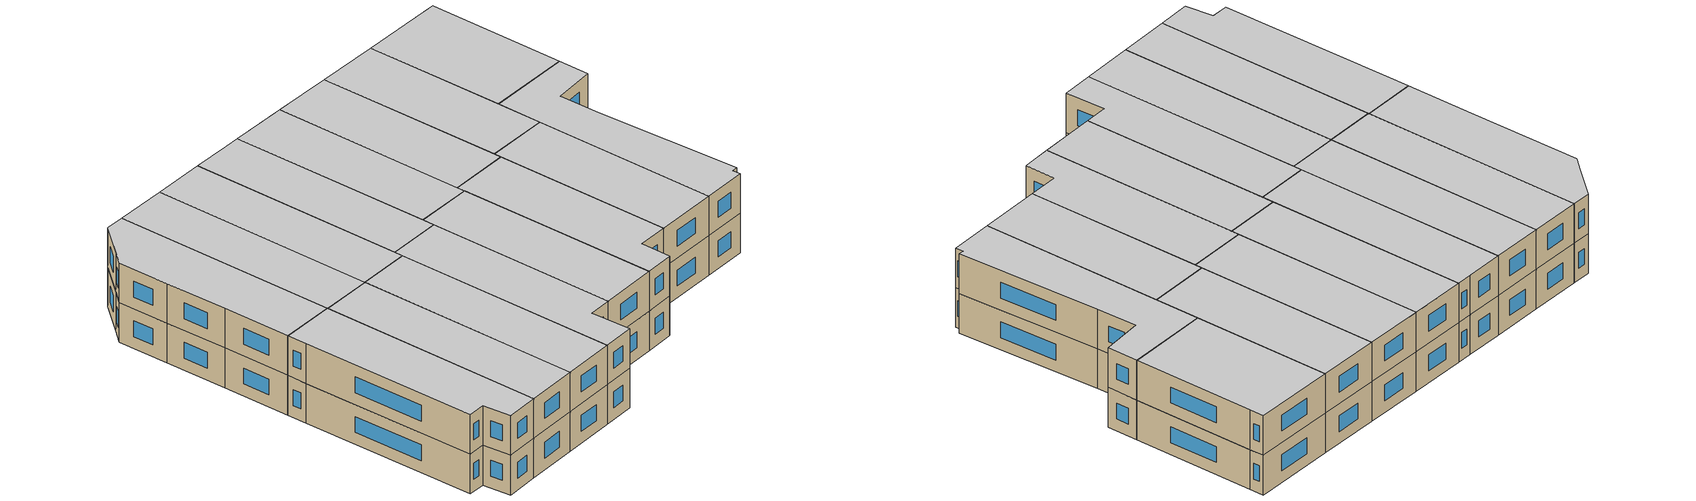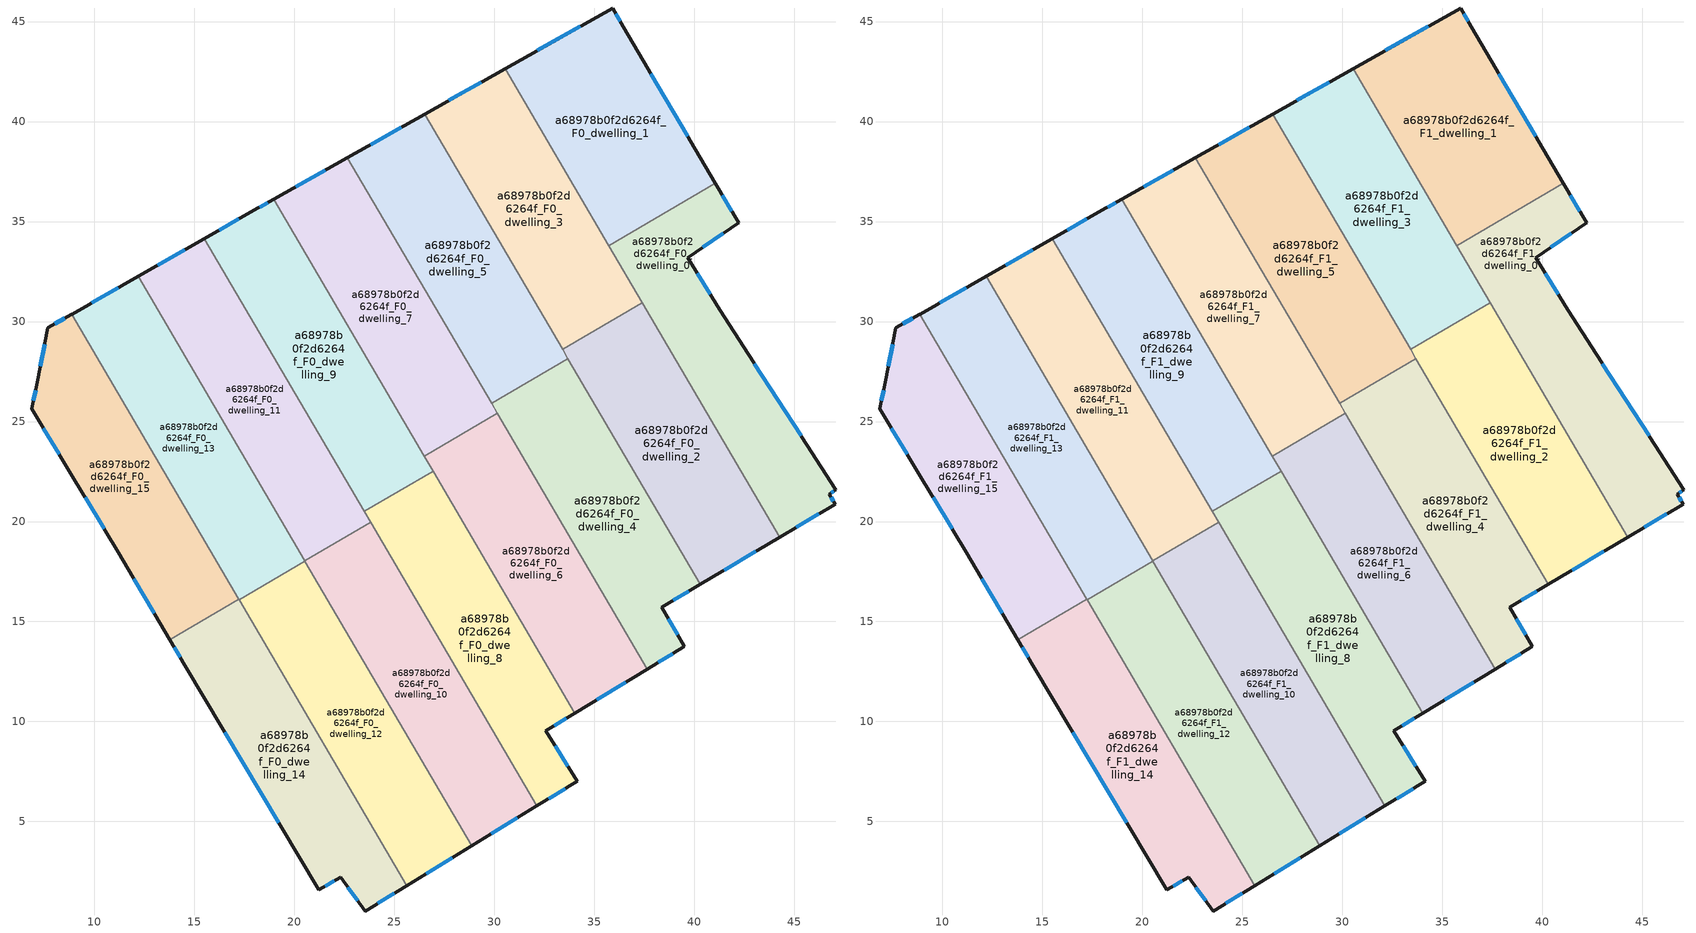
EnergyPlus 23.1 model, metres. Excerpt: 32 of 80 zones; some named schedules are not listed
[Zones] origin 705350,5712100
a68978b0f2d6264f_F0_dwelling_0
 floor ground (EU_floor_Construction): 42.21,34.93 39.67,33.19 41.27,30.59 47.07,21.58 46.75,21.37 47.05,20.87 44.27,19.22 35.73,33.8 41.05,36.92 z0
 wall outside (EU_wall_Construction): 44.27,19.22 47.05,20.87 46.75,21.37 47.07,21.58 41.27,30.59 39.67,33.19 42.21,34.93 41.05,36.92 z0:3
 wall to a68978b0f2d6264f_F0_dwelling_1 (EU_wall_Construction): 41.05,36.92 35.73,33.8 z0:3
 wall to a68978b0f2d6264f_F0_dwelling_2 (EU_wall_Construction): 37.4,30.95 44.27,19.22 z0:3
 wall to a68978b0f2d6264f_F0_dwelling_3 (EU_wall_Construction): 35.73,33.8 37.4,30.95 z0:3
 window (EU_Window_Construction): 41.87,35.53 41.4,36.32 / 40.43,33.71 41.45,34.41 / 40.79,31.37 40.15,32.41 / 45.34,24.28 43.01,27.9 / 46.85,21.43 46.98,21.52 / 46.96,21.02 46.84,21.22 / 45.1,19.72 46.22,20.38 z0.9:2.1
a68978b0f2d6264f_F0_dwelling_1
 floor ground (EU_floor_Construction): 36.46,44.74 41.05,36.92 35.73,33.8 30.54,42.65 35.92,45.68 z0
 wall outside (EU_wall_Construction): 41.05,36.92 36.46,44.74 35.92,45.68 30.54,42.65 z0:3
 wall to a68978b0f2d6264f_F0_dwelling_3 (EU_wall_Construction): 30.54,42.65 35.73,33.8 z0:3
 window (EU_Window_Construction): 36.3,45.02 36.08,45.4 / 39.68,39.26 37.83,42.4 / 34.31,44.77 32.15,43.56 z0.9:2.1
a68978b0f2d6264f_F0_dwelling_10
 floor ground (EU_floor_Construction): 23.82,19.96 32.13,5.78 28.87,3.78 20.52,18.03 z0
 wall outside (EU_wall_Construction): 28.87,3.78 32.13,5.78 z0:3
 wall to a68978b0f2d6264f_F0_dwelling_12 (EU_wall_Construction): 20.53,18.01 28.87,3.78 z0:3
 wall to a68978b0f2d6264f_F0_dwelling_11 (EU_wall_Construction): 23.82,19.96 20.52,18.03 z0:3
 wall to a68978b0f2d6264f_F0_dwelling_8 (EU_wall_Construction): 32.13,5.78 23.82,19.96 z0:3
 wall to a68978b0f2d6264f_F0_dwelling_13 (EU_wall_Construction): 20.52,18.03 20.53,18.01 z0:3
 window (EU_Window_Construction): 29.85,4.38 31.15,5.18 z0.9:2.1
a68978b0f2d6264f_F0_dwelling_11
 floor ground (EU_floor_Construction): 15.5,34.15 23.82,19.96 20.52,18.03 12.18,32.26 z0
 wall outside (EU_wall_Construction): 15.5,34.15 12.18,32.26 z0:3
 wall to a68978b0f2d6264f_F0_dwelling_9 (EU_wall_Construction): 23.5,20.5 15.5,34.15 z0:3
 wall to a68978b0f2d6264f_F0_dwelling_13 (EU_wall_Construction): 12.18,32.26 20.52,18.03 z0:3
 wall to a68978b0f2d6264f_F0_dwelling_8 (EU_wall_Construction): 23.82,19.96 23.5,20.5 z0:3
 window (EU_Window_Construction): 14.51,33.58 13.18,32.82 z0.9:2.1
a68978b0f2d6264f_F0_dwelling_12
 floor ground (EU_floor_Construction): 20.53,18.01 28.87,3.78 25.62,1.79 17.25,16.09 z0
 wall outside (EU_wall_Construction): 25.62,1.79 28.87,3.78 z0:3
 wall to a68978b0f2d6264f_F0_dwelling_13 (EU_wall_Construction): 20.53,18.01 17.25,16.09 z0:3
 wall to a68978b0f2d6264f_F0_dwelling_14 (EU_wall_Construction): 17.25,16.09 25.62,1.79 z0:3
 window (EU_Window_Construction): 26.6,2.39 27.9,3.19 z0.9:2.1
a68978b0f2d6264f_F0_dwelling_13
 floor ground (EU_floor_Construction): 12.18,32.26 20.53,18.01 17.25,16.09 8.88,30.37 8.89,30.38 z0
 wall outside (EU_wall_Construction): 12.18,32.26 8.89,30.38 8.88,30.37 z0:3
 wall to a68978b0f2d6264f_F0_dwelling_15 (EU_wall_Construction): 8.88,30.37 17.23,16.12 z0:3
 wall to a68978b0f2d6264f_F0_dwelling_14 (EU_wall_Construction): 17.23,16.12 17.25,16.09 z0:3
 window (EU_Window_Construction): 11.2,31.69 9.87,30.94 z0.9:2.1
a68978b0f2d6264f_F0_dwelling_14
 floor ground (EU_floor_Construction): 17.23,16.12 25.62,1.79 23.54,0.52 22.31,2.22 21.22,1.58 14.52,12.82 13.77,14.1 z0
 wall outside (EU_wall_Construction): 13.77,14.1 14.52,12.82 21.22,1.58 22.31,2.22 23.54,0.52 25.62,1.79 z0:3
 wall to a68978b0f2d6264f_F0_dwelling_15 (EU_wall_Construction): 17.23,16.12 13.77,14.1 z0:3
 window (EU_Window_Construction): 22.68,1.71 23.18,1.03 / 21.55,1.77 21.99,2.03 / 16.53,9.45 19.22,4.94 / 13.99,13.71 14.3,13.2 / 24.17,0.9 25,1.41 z0.9:2.1
a68978b0f2d6264f_F0_dwelling_15
 floor ground (EU_floor_Construction): 8.88,30.37 17.23,16.12 13.77,14.1 11.19,18.45 8.83,22.4 6.87,25.64 7.14,26.95 7.67,29.69 z0
 wall outside (EU_wall_Construction): 8.88,30.37 7.67,29.69 7.14,26.95 6.87,25.64 8.83,22.4 11.19,18.45 13.77,14.1 z0:3
 window (EU_Window_Construction): 7.45,24.67 8.24,23.37 / 7.06,26.56 6.95,26.03 / 7.51,28.87 7.3,27.77 / 8.51,30.17 8.03,29.89 / 11.97,17.15 13,15.4 / 9.54,21.22 10.49,19.63 z0.9:2.1
a68978b0f2d6264f_F0_dwelling_2
 floor ground (EU_floor_Construction): 37.4,30.95 44.27,19.22 40.3,16.86 33.41,28.61 z0
 wall outside (EU_wall_Construction): 40.3,16.86 44.27,19.22 z0:3
 wall to a68978b0f2d6264f_F0_dwelling_3 (EU_wall_Construction): 37.4,30.95 33.41,28.61 z0:3
 wall to a68978b0f2d6264f_F0_dwelling_4 (EU_wall_Construction): 33.68,28.14 40.3,16.86 z0:3
 wall to a68978b0f2d6264f_F0_dwelling_5 (EU_wall_Construction): 33.41,28.61 33.68,28.14 z0:3
 window (EU_Window_Construction): 41.49,17.56 43.08,18.51 z0.9:2.1
a68978b0f2d6264f_F0_dwelling_3
 floor ground (EU_floor_Construction): 30.54,42.65 37.4,30.95 33.41,28.61 26.51,40.38 z0
 wall outside (EU_wall_Construction): 30.54,42.65 26.51,40.38 z0:3
 wall to a68978b0f2d6264f_F0_dwelling_5 (EU_wall_Construction): 26.51,40.38 33.41,28.61 z0:3
 window (EU_Window_Construction): 29.34,41.97 27.72,41.06 z0.9:2.1
a68978b0f2d6264f_F0_dwelling_4
 floor ground (EU_floor_Construction): 33.68,28.14 40.3,16.86 38.37,15.71 39.5,13.75 39.46,13.73 37.65,12.62 29.86,25.9 z0
 wall outside (EU_wall_Construction): 37.65,12.62 39.46,13.73 39.5,13.75 38.37,15.71 40.3,16.86 z0:3
 wall to a68978b0f2d6264f_F0_dwelling_5 (EU_wall_Construction): 33.68,28.14 29.86,25.9 z0:3
 wall to a68978b0f2d6264f_F0_dwelling_6 (EU_wall_Construction): 30.15,25.41 37.65,12.62 z0:3
 wall to a68978b0f2d6264f_F0_dwelling_7 (EU_wall_Construction): 29.86,25.9 30.15,25.41 z0:3
 window (EU_Window_Construction): 38.19,12.95 38.92,13.4 / 38.95,16.05 39.72,16.51 / 39.16,14.34 38.71,15.12 z0.9:2.1
a68978b0f2d6264f_F0_dwelling_5
 floor ground (EU_floor_Construction): 26.51,40.38 33.68,28.14 29.86,25.9 22.66,38.2 z0
 wall outside (EU_wall_Construction): 26.51,40.38 22.66,38.2 z0:3
 wall to a68978b0f2d6264f_F0_dwelling_7 (EU_wall_Construction): 22.65,38.2 29.86,25.9 z0:3
 window (EU_Window_Construction): 25.36,39.72 23.81,38.85 z0.9:2.1
a68978b0f2d6264f_F0_dwelling_6
 floor ground (EU_floor_Construction): 30.15,25.41 37.65,12.62 34.03,10.42 26.5,23.27 z0
 wall outside (EU_wall_Construction): 34.03,10.42 37.65,12.62 z0:3
 wall to a68978b0f2d6264f_F0_dwelling_7 (EU_wall_Construction): 30.15,25.41 26.5,23.27 z0:3
 wall to a68978b0f2d6264f_F0_dwelling_8 (EU_wall_Construction): 26.94,22.52 34.03,10.42 z0:3
 wall to a68978b0f2d6264f_F0_dwelling_9 (EU_wall_Construction): 26.5,23.27 26.94,22.52 z0:3
 window (EU_Window_Construction): 35.11,11.08 36.56,11.96 z0.9:2.1
a68978b0f2d6264f_F0_dwelling_7
 floor ground (EU_floor_Construction): 22.66,38.2 30.15,25.41 26.5,23.27 18.97,36.12 z0
 wall outside (EU_wall_Construction): 22.66,38.2 18.97,36.12 z0:3
 wall to a68978b0f2d6264f_F0_dwelling_9 (EU_wall_Construction): 18.97,36.12 26.5,23.27 z0:3
 window (EU_Window_Construction): 21.55,37.58 20.07,36.74 z0.9:2.1
a68978b0f2d6264f_F0_dwelling_8
 floor ground (EU_floor_Construction): 26.94,22.52 34.03,10.42 32.57,9.53 34.15,7.01 32.13,5.78 23.5,20.5 z0
 wall outside (EU_wall_Construction): 32.13,5.78 34.15,7.01 32.57,9.53 34.03,10.42 z0:3
 wall to a68978b0f2d6264f_F0_dwelling_9 (EU_wall_Construction): 26.94,22.52 23.5,20.5 z0:3
 window (EU_Window_Construction): 33.67,7.76 33.04,8.77 / 32.73,6.15 33.54,6.64 / 33.01,9.8 33.59,10.15 z0.9:2.1
a68978b0f2d6264f_F0_dwelling_9
 floor ground (EU_floor_Construction): 18.97,36.12 26.94,22.52 23.5,20.5 15.5,34.15 17.96,35.55 z0
 wall outside (EU_wall_Construction): 18.97,36.12 17.96,35.55 15.5,34.15 z0:3
 window (EU_Window_Construction): 17.23,35.13 16.24,34.57 / 18.67,35.95 18.26,35.72 z0.9:2.1
a68978b0f2d6264f_F1_dwelling_0
 floor to a68978b0f2d6264f_F0_dwelling_0 (EU_floor_Construction): 42.21,34.93 39.67,33.19 41.27,30.59 47.07,21.58 46.75,21.37 47.05,20.87 44.27,19.22 35.73,33.8 41.05,36.92 z3
 wall outside (EU_wall_Construction): 44.27,19.22 47.05,20.87 46.75,21.37 47.07,21.58 41.27,30.59 39.67,33.19 42.21,34.93 41.05,36.92 z3:6
 wall to a68978b0f2d6264f_F1_dwelling_1 (EU_wall_Construction): 41.05,36.92 35.73,33.8 z3:6
 wall to a68978b0f2d6264f_F1_dwelling_2 (EU_wall_Construction): 37.4,30.95 44.27,19.22 z3:6
 wall to a68978b0f2d6264f_F1_dwelling_3 (EU_wall_Construction): 35.73,33.8 37.4,30.95 z3:6
 window (EU_Window_Construction): 41.87,35.53 41.4,36.32 / 40.43,33.71 41.45,34.41 / 40.79,31.37 40.15,32.41 / 45.34,24.28 43.01,27.9 / 46.85,21.43 46.98,21.52 / 46.96,21.02 46.84,21.22 / 45.1,19.72 46.22,20.38 z3.9:5.1
 ceiling to a68978b0f2d6264f_F2_dwelling_0 (EU_floor_Construction): 47.05,20.87 46.75,21.37 47.07,21.58 41.27,30.59 39.67,33.19 42.21,34.93 41.05,36.92 35.73,33.8 44.27,19.22 z6
a68978b0f2d6264f_F1_dwelling_1
 floor to a68978b0f2d6264f_F0_dwelling_1 (EU_floor_Construction): 36.46,44.74 41.05,36.92 35.73,33.8 30.54,42.65 35.92,45.68 z3
 wall outside (EU_wall_Construction): 41.05,36.92 36.46,44.74 35.92,45.68 30.54,42.65 z3:6
 wall to a68978b0f2d6264f_F1_dwelling_3 (EU_wall_Construction): 30.54,42.65 35.73,33.8 z3:6
 window (EU_Window_Construction): 36.3,45.02 36.08,45.4 / 39.68,39.26 37.83,42.4 / 34.31,44.77 32.15,43.56 z3.9:5.1
 ceiling to a68978b0f2d6264f_F2_dwelling_1 (EU_floor_Construction): 41.05,36.92 36.46,44.74 35.92,45.68 30.54,42.65 35.73,33.8 z6
a68978b0f2d6264f_F1_dwelling_10
 floor to a68978b0f2d6264f_F0_dwelling_10 (EU_floor_Construction): 23.82,19.96 32.13,5.78 28.87,3.78 20.52,18.03 z3
 wall outside (EU_wall_Construction): 28.87,3.78 32.13,5.78 z3:6
 wall to a68978b0f2d6264f_F1_dwelling_12 (EU_wall_Construction): 20.53,18.01 28.87,3.78 z3:6
 wall to a68978b0f2d6264f_F1_dwelling_11 (EU_wall_Construction): 23.82,19.96 20.52,18.03 z3:6
 wall to a68978b0f2d6264f_F1_dwelling_8 (EU_wall_Construction): 32.13,5.78 23.82,19.96 z3:6
 wall to a68978b0f2d6264f_F1_dwelling_13 (EU_wall_Construction): 20.52,18.03 20.53,18.01 z3:6
 window (EU_Window_Construction): 29.85,4.38 31.15,5.18 z3.9:5.1
 ceiling to a68978b0f2d6264f_F2_dwelling_10 (EU_floor_Construction): 32.13,5.78 23.82,19.96 20.52,18.03 28.87,3.78 z6
a68978b0f2d6264f_F1_dwelling_11
 floor to a68978b0f2d6264f_F0_dwelling_11 (EU_floor_Construction): 15.5,34.15 23.82,19.96 20.52,18.03 12.18,32.26 z3
 wall outside (EU_wall_Construction): 15.5,34.15 12.18,32.26 z3:6
 wall to a68978b0f2d6264f_F1_dwelling_9 (EU_wall_Construction): 23.5,20.5 15.5,34.15 z3:6
 wall to a68978b0f2d6264f_F1_dwelling_13 (EU_wall_Construction): 12.18,32.26 20.52,18.03 z3:6
 wall to a68978b0f2d6264f_F1_dwelling_8 (EU_wall_Construction): 23.82,19.96 23.5,20.5 z3:6
 window (EU_Window_Construction): 14.51,33.58 13.18,32.82 z3.9:5.1
 ceiling to a68978b0f2d6264f_F2_dwelling_11 (EU_floor_Construction): 23.82,19.96 15.5,34.15 12.18,32.26 20.52,18.03 z6
a68978b0f2d6264f_F1_dwelling_12
 floor to a68978b0f2d6264f_F0_dwelling_12 (EU_floor_Construction): 20.53,18.01 28.87,3.78 25.62,1.79 17.25,16.09 z3
 wall outside (EU_wall_Construction): 25.62,1.79 28.87,3.78 z3:6
 wall to a68978b0f2d6264f_F1_dwelling_13 (EU_wall_Construction): 20.53,18.01 17.25,16.09 z3:6
 wall to a68978b0f2d6264f_F1_dwelling_14 (EU_wall_Construction): 17.25,16.09 25.62,1.79 z3:6
 window (EU_Window_Construction): 26.6,2.39 27.9,3.19 z3.9:5.1
 ceiling to a68978b0f2d6264f_F2_dwelling_12 (EU_floor_Construction): 28.87,3.78 20.53,18.01 17.25,16.09 25.62,1.79 z6
a68978b0f2d6264f_F1_dwelling_13
 floor to a68978b0f2d6264f_F0_dwelling_13 (EU_floor_Construction): 12.18,32.26 20.53,18.01 17.25,16.09 8.88,30.37 8.89,30.38 z3
 wall outside (EU_wall_Construction): 12.18,32.26 8.89,30.38 8.88,30.37 z3:6
 wall to a68978b0f2d6264f_F1_dwelling_15 (EU_wall_Construction): 8.88,30.37 17.23,16.12 z3:6
 wall to a68978b0f2d6264f_F1_dwelling_14 (EU_wall_Construction): 17.23,16.12 17.25,16.09 z3:6
 window (EU_Window_Construction): 11.2,31.69 9.87,30.94 z3.9:5.1
 ceiling to a68978b0f2d6264f_F2_dwelling_13 (EU_floor_Construction): 20.53,18.01 12.18,32.26 8.89,30.38 8.88,30.37 17.25,16.09 z6
a68978b0f2d6264f_F1_dwelling_14
 floor to a68978b0f2d6264f_F0_dwelling_14 (EU_floor_Construction): 17.23,16.12 25.62,1.79 23.54,0.52 22.31,2.22 21.22,1.58 14.52,12.82 13.77,14.1 z3
 wall outside (EU_wall_Construction): 13.77,14.1 14.52,12.82 21.22,1.58 22.31,2.22 23.54,0.52 25.62,1.79 z3:6
 wall to a68978b0f2d6264f_F1_dwelling_15 (EU_wall_Construction): 17.23,16.12 13.77,14.1 z3:6
 window (EU_Window_Construction): 22.68,1.71 23.18,1.03 / 21.55,1.77 21.99,2.03 / 16.53,9.45 19.22,4.94 / 13.99,13.71 14.3,13.2 / 24.17,0.9 25,1.41 z3.9:5.1
 ceiling to a68978b0f2d6264f_F2_dwelling_14 (EU_floor_Construction): 25.62,1.79 17.23,16.12 13.77,14.1 14.52,12.82 21.22,1.58 22.31,2.22 23.54,0.52 z6
a68978b0f2d6264f_F1_dwelling_15
 floor to a68978b0f2d6264f_F0_dwelling_15 (EU_floor_Construction): 8.88,30.37 17.23,16.12 13.77,14.1 11.19,18.45 8.83,22.4 6.87,25.64 7.14,26.95 7.67,29.69 z3
 wall outside (EU_wall_Construction): 8.88,30.37 7.67,29.69 7.14,26.95 6.87,25.64 8.83,22.4 11.19,18.45 13.77,14.1 z3:6
 window (EU_Window_Construction): 7.45,24.67 8.24,23.37 / 7.06,26.56 6.95,26.03 / 7.51,28.87 7.3,27.77 / 8.51,30.17 8.03,29.89 / 11.97,17.15 13,15.4 / 9.54,21.22 10.49,19.63 z3.9:5.1
 ceiling to a68978b0f2d6264f_F2_dwelling_15 (EU_floor_Construction): 17.23,16.12 8.88,30.37 7.67,29.69 7.14,26.95 6.87,25.64 8.83,22.4 11.19,18.45 13.77,14.1 z6
a68978b0f2d6264f_F1_dwelling_2
 floor to a68978b0f2d6264f_F0_dwelling_2 (EU_floor_Construction): 37.4,30.95 44.27,19.22 40.3,16.86 33.41,28.61 z3
 wall outside (EU_wall_Construction): 40.3,16.86 44.27,19.22 z3:6
 wall to a68978b0f2d6264f_F1_dwelling_3 (EU_wall_Construction): 37.4,30.95 33.41,28.61 z3:6
 wall to a68978b0f2d6264f_F1_dwelling_4 (EU_wall_Construction): 33.68,28.14 40.3,16.86 z3:6
 wall to a68978b0f2d6264f_F1_dwelling_5 (EU_wall_Construction): 33.41,28.61 33.68,28.14 z3:6
 window (EU_Window_Construction): 41.49,17.56 43.08,18.51 z3.9:5.1
 ceiling to a68978b0f2d6264f_F2_dwelling_2 (EU_floor_Construction): 44.27,19.22 37.4,30.95 33.41,28.61 40.3,16.86 z6
a68978b0f2d6264f_F1_dwelling_3
 floor to a68978b0f2d6264f_F0_dwelling_3 (EU_floor_Construction): 30.54,42.65 37.4,30.95 33.41,28.61 26.51,40.38 z3
 wall outside (EU_wall_Construction): 30.54,42.65 26.51,40.38 z3:6
 wall to a68978b0f2d6264f_F1_dwelling_5 (EU_wall_Construction): 26.51,40.38 33.41,28.61 z3:6
 window (EU_Window_Construction): 29.34,41.97 27.72,41.06 z3.9:5.1
 ceiling to a68978b0f2d6264f_F2_dwelling_3 (EU_floor_Construction): 37.4,30.95 30.54,42.65 26.51,40.38 33.41,28.61 z6
a68978b0f2d6264f_F1_dwelling_4
 floor to a68978b0f2d6264f_F0_dwelling_4 (EU_floor_Construction): 33.68,28.14 40.3,16.86 38.37,15.71 39.5,13.75 39.46,13.73 37.65,12.62 29.86,25.9 z3
 wall outside (EU_wall_Construction): 37.65,12.62 39.46,13.73 39.5,13.75 38.37,15.71 40.3,16.86 z3:6
 wall to a68978b0f2d6264f_F1_dwelling_5 (EU_wall_Construction): 33.68,28.14 29.86,25.9 z3:6
 wall to a68978b0f2d6264f_F1_dwelling_6 (EU_wall_Construction): 30.15,25.41 37.65,12.62 z3:6
 wall to a68978b0f2d6264f_F1_dwelling_7 (EU_wall_Construction): 29.86,25.9 30.15,25.41 z3:6
 window (EU_Window_Construction): 38.19,12.95 38.92,13.4 / 38.95,16.05 39.72,16.51 / 39.16,14.34 38.71,15.12 z3.9:5.1
 ceiling to a68978b0f2d6264f_F2_dwelling_4 (EU_floor_Construction): 39.5,13.75 38.37,15.71 40.3,16.86 33.68,28.14 29.86,25.9 37.65,12.62 39.46,13.73 z6
a68978b0f2d6264f_F1_dwelling_5
 floor to a68978b0f2d6264f_F0_dwelling_5 (EU_floor_Construction): 26.51,40.38 33.68,28.14 29.86,25.9 22.66,38.2 z3
 wall outside (EU_wall_Construction): 26.51,40.38 22.66,38.2 z3:6
 wall to a68978b0f2d6264f_F1_dwelling_7 (EU_wall_Construction): 22.65,38.2 29.86,25.9 z3:6
 window (EU_Window_Construction): 25.36,39.72 23.81,38.85 z3.9:5.1
 ceiling to a68978b0f2d6264f_F2_dwelling_5 (EU_floor_Construction): 33.68,28.14 26.51,40.38 22.66,38.2 29.86,25.9 z6
a68978b0f2d6264f_F1_dwelling_6
 floor to a68978b0f2d6264f_F0_dwelling_6 (EU_floor_Construction): 30.15,25.41 37.65,12.62 34.03,10.42 26.5,23.27 z3
 wall outside (EU_wall_Construction): 34.03,10.42 37.65,12.62 z3:6
 wall to a68978b0f2d6264f_F1_dwelling_7 (EU_wall_Construction): 30.15,25.41 26.5,23.27 z3:6
 wall to a68978b0f2d6264f_F1_dwelling_8 (EU_wall_Construction): 26.94,22.52 34.03,10.42 z3:6
 wall to a68978b0f2d6264f_F1_dwelling_9 (EU_wall_Construction): 26.5,23.27 26.94,22.52 z3:6
 window (EU_Window_Construction): 35.11,11.08 36.56,11.96 z3.9:5.1
 ceiling to a68978b0f2d6264f_F2_dwelling_6 (EU_floor_Construction): 37.65,12.62 30.15,25.41 26.5,23.27 34.03,10.42 z6
a68978b0f2d6264f_F1_dwelling_7
 floor to a68978b0f2d6264f_F0_dwelling_7 (EU_floor_Construction): 22.66,38.2 30.15,25.41 26.5,23.27 18.97,36.12 z3
 wall outside (EU_wall_Construction): 22.66,38.2 18.97,36.12 z3:6
 wall to a68978b0f2d6264f_F1_dwelling_9 (EU_wall_Construction): 18.97,36.12 26.5,23.27 z3:6
 window (EU_Window_Construction): 21.55,37.58 20.07,36.74 z3.9:5.1
 ceiling to a68978b0f2d6264f_F2_dwelling_7 (EU_floor_Construction): 30.15,25.41 22.66,38.2 18.97,36.12 26.5,23.27 z6
a68978b0f2d6264f_F1_dwelling_8
 floor to a68978b0f2d6264f_F0_dwelling_8 (EU_floor_Construction): 26.94,22.52 34.03,10.42 32.57,9.53 34.15,7.01 32.13,5.78 23.5,20.5 z3
 wall outside (EU_wall_Construction): 32.13,5.78 34.15,7.01 32.57,9.53 34.03,10.42 z3:6
 wall to a68978b0f2d6264f_F1_dwelling_9 (EU_wall_Construction): 26.94,22.52 23.5,20.5 z3:6
 window (EU_Window_Construction): 33.67,7.76 33.04,8.77 / 32.73,6.15 33.54,6.64 / 33.01,9.8 33.59,10.15 z3.9:5.1
 ceiling to a68978b0f2d6264f_F2_dwelling_8 (EU_floor_Construction): 34.15,7.01 32.57,9.53 34.03,10.42 26.94,22.52 23.5,20.5 32.13,5.78 z6
a68978b0f2d6264f_F1_dwelling_9
 floor to a68978b0f2d6264f_F0_dwelling_9 (EU_floor_Construction): 18.97,36.12 26.94,22.52 23.5,20.5 15.5,34.15 17.96,35.55 z3
 wall outside (EU_wall_Construction): 18.97,36.12 17.96,35.55 15.5,34.15 z3:6
 window (EU_Window_Construction): 17.23,35.13 16.24,34.57 / 18.67,35.95 18.26,35.72 z3.9:5.1
 ceiling to a68978b0f2d6264f_F2_dwelling_9 (EU_floor_Construction): 26.94,22.52 18.97,36.12 17.96,35.55 15.5,34.15 23.5,20.5 z6
[Building]
EU S2 Campaign: North Axis=0; Terrain=City; Solar Distribution=FullExterior
[Site:Location]
London: Latitude=51.5; Longitude=-0.5; Time Zone=0; Elevation=25
[SizingPeriod:WeatherFileDays]
AnnualSizingPeriod: Begin Month=1; Begin Day of Month=1; End Month=12; End Day of Month=31; Day of Week for Start Day=Monday; Use Weather File Daylight Saving Period=No; Use Weather File Rain and Snow Indicators=No
[MATERIAL]
EU_InternalMass_Material: Roughness=MediumRough; Thickness=0.1; Conductivity=1; Density=1800; Specific Heat=900; Thermal Absorptance=0.9; Solar Absorptance=0.7; Visible Absorptance=0.7
[MATERIAL:NOMASS] Roughness=MediumRough; Thermal Absorptance=0.9; Solar Absorptance=0.7; Visible Absorptance=0.7
Name | Thermal Resistance
EU_wall_NoMass | 1.04674
EU_floor_NoMass | 2.04616
[WINDOWMATERIAL:SIMPLEGLAZINGSYSTEM]
EU_Window_SimpleGlazing: UFactor=4.25843; Solar Heat Gain Coefficient=0.85; Visible Transmittance=0.85
[CONSTRUCTION]
EU_wall_Construction: EU_wall_NoMass
EU_floor_Construction: EU_floor_NoMass
EU_Window_Construction: EU_Window_SimpleGlazing
EU_InternalMass_Construction: EU_InternalMass_Material
[ZONE] Type=1; Multiplier=1; Ceiling Height=autocalculate; Floor Area=autocalculate; Part of Total Floor Area=Yes
Name | Volume
a68978b0f2d6264f_F0_dwelling_0; a68978b0f2d6264f_F1_dwelling_0 | 188.794
a68978b0f2d6264f_F0_dwelling_1; a68978b0f2d6264f_F1_dwelling_1 | 188.8125
a68978b0f2d6264f_F0_dwelling_10; a68978b0f2d6264f_F1_dwelling_10 | 188.8
a68978b0f2d6264f_F0_dwelling_11; a68978b0f2d6264f_F1_dwelling_11 | 188.804
a68978b0f2d6264f_F0_dwelling_12; a68978b0f2d6264f_F1_dwelling_12; a68978b0f2d6264f_F0_dwelling_6; a68978b0f2d6264f_F1_dwelling_6 | 188.807
a68978b0f2d6264f_F0_dwelling_13; a68978b0f2d6264f_F1_dwelling_13 | 188.803
a68978b0f2d6264f_F0_dwelling_14; a68978b0f2d6264f_F1_dwelling_14 | 188.798
a68978b0f2d6264f_F0_dwelling_15; a68978b0f2d6264f_F1_dwelling_15 | 188.799
a68978b0f2d6264f_F0_dwelling_2; a68978b0f2d6264f_F1_dwelling_2 | 188.81
a68978b0f2d6264f_F0_dwelling_3; a68978b0f2d6264f_F1_dwelling_3 | 188.789
a68978b0f2d6264f_F0_dwelling_4; a68978b0f2d6264f_F1_dwelling_4 | 188.797
a68978b0f2d6264f_F0_dwelling_5; a68978b0f2d6264f_F1_dwelling_5 | 188.821
a68978b0f2d6264f_F0_dwelling_7; a68978b0f2d6264f_F1_dwelling_7 | 188.802
a68978b0f2d6264f_F0_dwelling_8; a68978b0f2d6264f_F1_dwelling_8 | 188.849
a68978b0f2d6264f_F0_dwelling_9; a68978b0f2d6264f_F1_dwelling_9 | 188.83
[INTERNALMASS] Construction=EU_InternalMass_Construction
Name | Zone or ZoneList | Surface Area
a68978b0f2d6264f_F0_dwelling_0_EU_InternalMass | a68978b0f2d6264f_F0_dwelling_0 | 62.9375
a68978b0f2d6264f_F0_dwelling_1_EU_InternalMass | a68978b0f2d6264f_F0_dwelling_1 | 62.9373
a68978b0f2d6264f_F0_dwelling_2_EU_InternalMass | a68978b0f2d6264f_F0_dwelling_2 | 62.936
a68978b0f2d6264f_F0_dwelling_3_EU_InternalMass | a68978b0f2d6264f_F0_dwelling_3 | 62.9303
a68978b0f2d6264f_F0_dwelling_4_EU_InternalMass | a68978b0f2d6264f_F0_dwelling_4 | 62.9324
a68978b0f2d6264f_F0_dwelling_5_EU_InternalMass | a68978b0f2d6264f_F0_dwelling_5 | 62.9397
a68978b0f2d6264f_F0_dwelling_6_EU_InternalMass | a68978b0f2d6264f_F0_dwelling_6 | 62.9358
a68978b0f2d6264f_F0_dwelling_7_EU_InternalMass | a68978b0f2d6264f_F0_dwelling_7 | 62.9335
a68978b0f2d6264f_F0_dwelling_8_EU_InternalMass | a68978b0f2d6264f_F0_dwelling_8 | 62.9494
a68978b0f2d6264f_F0_dwelling_9_EU_InternalMass | a68978b0f2d6264f_F0_dwelling_9 | 62.9431
a68978b0f2d6264f_F0_dwelling_10_EU_InternalMass | a68978b0f2d6264f_F0_dwelling_10 | 62.9351
a68978b0f2d6264f_F0_dwelling_11_EU_InternalMass | a68978b0f2d6264f_F0_dwelling_11 | 62.9353
a68978b0f2d6264f_F0_dwelling_12_EU_InternalMass | a68978b0f2d6264f_F0_dwelling_12 | 62.9363
a68978b0f2d6264f_F0_dwelling_13_EU_InternalMass | a68978b0f2d6264f_F0_dwelling_13 | 62.9345
a68978b0f2d6264f_F0_dwelling_14_EU_InternalMass | a68978b0f2d6264f_F0_dwelling_14 | 62.9328
a68978b0f2d6264f_F0_dwelling_15_EU_InternalMass | a68978b0f2d6264f_F0_dwelling_15 | 62.9325
a68978b0f2d6264f_F1_dwelling_0_EU_InternalMass | a68978b0f2d6264f_F1_dwelling_0 | 62.9375
a68978b0f2d6264f_F1_dwelling_1_EU_InternalMass | a68978b0f2d6264f_F1_dwelling_1 | 62.9373
a68978b0f2d6264f_F1_dwelling_2_EU_InternalMass | a68978b0f2d6264f_F1_dwelling_2 | 62.936
a68978b0f2d6264f_F1_dwelling_3_EU_InternalMass | a68978b0f2d6264f_F1_dwelling_3 | 62.9303
a68978b0f2d6264f_F1_dwelling_4_EU_InternalMass | a68978b0f2d6264f_F1_dwelling_4 | 62.9324
a68978b0f2d6264f_F1_dwelling_5_EU_InternalMass | a68978b0f2d6264f_F1_dwelling_5 | 62.9397
a68978b0f2d6264f_F1_dwelling_6_EU_InternalMass | a68978b0f2d6264f_F1_dwelling_6 | 62.9358
a68978b0f2d6264f_F1_dwelling_7_EU_InternalMass | a68978b0f2d6264f_F1_dwelling_7 | 62.9335
a68978b0f2d6264f_F1_dwelling_8_EU_InternalMass | a68978b0f2d6264f_F1_dwelling_8 | 62.9494
a68978b0f2d6264f_F1_dwelling_9_EU_InternalMass | a68978b0f2d6264f_F1_dwelling_9 | 62.9431
a68978b0f2d6264f_F1_dwelling_10_EU_InternalMass | a68978b0f2d6264f_F1_dwelling_10 | 62.9351
a68978b0f2d6264f_F1_dwelling_11_EU_InternalMass | a68978b0f2d6264f_F1_dwelling_11 | 62.9353
a68978b0f2d6264f_F1_dwelling_12_EU_InternalMass | a68978b0f2d6264f_F1_dwelling_12 | 62.9363
a68978b0f2d6264f_F1_dwelling_13_EU_InternalMass | a68978b0f2d6264f_F1_dwelling_13 | 62.9345
a68978b0f2d6264f_F1_dwelling_14_EU_InternalMass | a68978b0f2d6264f_F1_dwelling_14 | 62.9328
a68978b0f2d6264f_F1_dwelling_15_EU_InternalMass | a68978b0f2d6264f_F1_dwelling_15 | 62.9325
[OTHEREQUIPMENT] Fuel Type=Electricity; Design Level Calculation Method=Watts/Area; Power per Zone Floor Area=1; Fraction Latent=0; Fraction Radiant=0; Fraction Lost=0; Carbon Dioxide Generation Rate=0; EndUse Subcategory=EU_Step8_InternalGains
Name | Zone or ZoneList or Space or SpaceList | Schedule
EU_Step8_InternalGain_a68978b0f2d6264f_F0_dwelling_0_f000 | a68978b0f2d6264f_F0_dwelling_0 | EU_Step8_GainSchedule_a68978b0f2d6264f_F0_dwelling_0_f000
EU_Step8_InternalGain_a68978b0f2d6264f_F0_dwelling_1_f000 | a68978b0f2d6264f_F0_dwelling_1 | EU_Step8_GainSchedule_a68978b0f2d6264f_F0_dwelling_1_f000
EU_Step8_InternalGain_a68978b0f2d6264f_F0_dwelling_2_f000 | a68978b0f2d6264f_F0_dwelling_2 | EU_Step8_GainSchedule_a68978b0f2d6264f_F0_dwelling_2_f000
EU_Step8_InternalGain_a68978b0f2d6264f_F0_dwelling_3_f000 | a68978b0f2d6264f_F0_dwelling_3 | EU_Step8_GainSchedule_a68978b0f2d6264f_F0_dwelling_3_f000
EU_Step8_InternalGain_a68978b0f2d6264f_F0_dwelling_4_f000 | a68978b0f2d6264f_F0_dwelling_4 | EU_Step8_GainSchedule_a68978b0f2d6264f_F0_dwelling_4_f000
EU_Step8_InternalGain_a68978b0f2d6264f_F0_dwelling_5_f000 | a68978b0f2d6264f_F0_dwelling_5 | EU_Step8_GainSchedule_a68978b0f2d6264f_F0_dwelling_5_f000
EU_Step8_InternalGain_a68978b0f2d6264f_F0_dwelling_6_f000 | a68978b0f2d6264f_F0_dwelling_6 | EU_Step8_GainSchedule_a68978b0f2d6264f_F0_dwelling_6_f000
EU_Step8_InternalGain_a68978b0f2d6264f_F0_dwelling_7_f000 | a68978b0f2d6264f_F0_dwelling_7 | EU_Step8_GainSchedule_a68978b0f2d6264f_F0_dwelling_7_f000
EU_Step8_InternalGain_a68978b0f2d6264f_F0_dwelling_8_f000 | a68978b0f2d6264f_F0_dwelling_8 | EU_Step8_GainSchedule_a68978b0f2d6264f_F0_dwelling_8_f000
EU_Step8_InternalGain_a68978b0f2d6264f_F0_dwelling_9_f000 | a68978b0f2d6264f_F0_dwelling_9 | EU_Step8_GainSchedule_a68978b0f2d6264f_F0_dwelling_9_f000
EU_Step8_InternalGain_a68978b0f2d6264f_F0_dwelling_10_f000 | a68978b0f2d6264f_F0_dwelling_10 | EU_Step8_GainSchedule_a68978b0f2d6264f_F0_dwelling_10_f000
EU_Step8_InternalGain_a68978b0f2d6264f_F0_dwelling_11_f000 | a68978b0f2d6264f_F0_dwelling_11 | EU_Step8_GainSchedule_a68978b0f2d6264f_F0_dwelling_11_f000
EU_Step8_InternalGain_a68978b0f2d6264f_F0_dwelling_12_f000 | a68978b0f2d6264f_F0_dwelling_12 | EU_Step8_GainSchedule_a68978b0f2d6264f_F0_dwelling_12_f000
EU_Step8_InternalGain_a68978b0f2d6264f_F0_dwelling_13_f000 | a68978b0f2d6264f_F0_dwelling_13 | EU_Step8_GainSchedule_a68978b0f2d6264f_F0_dwelling_13_f000
EU_Step8_InternalGain_a68978b0f2d6264f_F0_dwelling_14_f000 | a68978b0f2d6264f_F0_dwelling_14 | EU_Step8_GainSchedule_a68978b0f2d6264f_F0_dwelling_14_f000
EU_Step8_InternalGain_a68978b0f2d6264f_F0_dwelling_15_f000 | a68978b0f2d6264f_F0_dwelling_15 | EU_Step8_GainSchedule_a68978b0f2d6264f_F0_dwelling_15_f000
EU_Step8_InternalGain_a68978b0f2d6264f_F1_dwelling_0_f000 | a68978b0f2d6264f_F1_dwelling_0 | EU_Step8_GainSchedule_a68978b0f2d6264f_F1_dwelling_0_f000
EU_Step8_InternalGain_a68978b0f2d6264f_F1_dwelling_1_f000 | a68978b0f2d6264f_F1_dwelling_1 | EU_Step8_GainSchedule_a68978b0f2d6264f_F1_dwelling_1_f000
EU_Step8_InternalGain_a68978b0f2d6264f_F1_dwelling_2_f000 | a68978b0f2d6264f_F1_dwelling_2 | EU_Step8_GainSchedule_a68978b0f2d6264f_F1_dwelling_2_f000
EU_Step8_InternalGain_a68978b0f2d6264f_F1_dwelling_3_f000 | a68978b0f2d6264f_F1_dwelling_3 | EU_Step8_GainSchedule_a68978b0f2d6264f_F1_dwelling_3_f000
EU_Step8_InternalGain_a68978b0f2d6264f_F1_dwelling_4_f000 | a68978b0f2d6264f_F1_dwelling_4 | EU_Step8_GainSchedule_a68978b0f2d6264f_F1_dwelling_4_f000
EU_Step8_InternalGain_a68978b0f2d6264f_F1_dwelling_5_f000 | a68978b0f2d6264f_F1_dwelling_5 | EU_Step8_GainSchedule_a68978b0f2d6264f_F1_dwelling_5_f000
EU_Step8_InternalGain_a68978b0f2d6264f_F1_dwelling_6_f000 | a68978b0f2d6264f_F1_dwelling_6 | EU_Step8_GainSchedule_a68978b0f2d6264f_F1_dwelling_6_f000
EU_Step8_InternalGain_a68978b0f2d6264f_F1_dwelling_7_f000 | a68978b0f2d6264f_F1_dwelling_7 | EU_Step8_GainSchedule_a68978b0f2d6264f_F1_dwelling_7_f000
EU_Step8_InternalGain_a68978b0f2d6264f_F1_dwelling_8_f000 | a68978b0f2d6264f_F1_dwelling_8 | EU_Step8_GainSchedule_a68978b0f2d6264f_F1_dwelling_8_f000
EU_Step8_InternalGain_a68978b0f2d6264f_F1_dwelling_9_f000 | a68978b0f2d6264f_F1_dwelling_9 | EU_Step8_GainSchedule_a68978b0f2d6264f_F1_dwelling_9_f000
EU_Step8_InternalGain_a68978b0f2d6264f_F1_dwelling_10_f000 | a68978b0f2d6264f_F1_dwelling_10 | EU_Step8_GainSchedule_a68978b0f2d6264f_F1_dwelling_10_f000
EU_Step8_InternalGain_a68978b0f2d6264f_F1_dwelling_11_f000 | a68978b0f2d6264f_F1_dwelling_11 | EU_Step8_GainSchedule_a68978b0f2d6264f_F1_dwelling_11_f000
EU_Step8_InternalGain_a68978b0f2d6264f_F1_dwelling_12_f000 | a68978b0f2d6264f_F1_dwelling_12 | EU_Step8_GainSchedule_a68978b0f2d6264f_F1_dwelling_12_f000
EU_Step8_InternalGain_a68978b0f2d6264f_F1_dwelling_13_f000 | a68978b0f2d6264f_F1_dwelling_13 | EU_Step8_GainSchedule_a68978b0f2d6264f_F1_dwelling_13_f000
EU_Step8_InternalGain_a68978b0f2d6264f_F1_dwelling_14_f000 | a68978b0f2d6264f_F1_dwelling_14 | EU_Step8_GainSchedule_a68978b0f2d6264f_F1_dwelling_14_f000
EU_Step8_InternalGain_a68978b0f2d6264f_F1_dwelling_15_f000 | a68978b0f2d6264f_F1_dwelling_15 | EU_Step8_GainSchedule_a68978b0f2d6264f_F1_dwelling_15_f000
[ZONEVENTILATION:DESIGNFLOWRATE] Schedule=EU_AlwaysOn; Design Flow Rate Calculation Method=AirChanges/Hour; Air Changes per Hour=0.488719; Ventilation Type=Natural; Fan Pressure Rise=0; Fan Total Efficiency=1; Constant Term Coefficient=1; Temperature Term Coefficient=0; Velocity Term Coefficient=0; Velocity Squared Term Coefficient=0; Minimum Indoor Temperature=-100; Maximum Indoor Temperature=100; Delta Temperature=-100; Minimum Outdoor Temperature=-100; Maximum Outdoor Temperature=100; Maximum Wind Speed=40
Name | Zone or ZoneList or Space or SpaceList
EU_ConstantAir_a68978b0f2d6264f_F0_dwelling_0 | a68978b0f2d6264f_F0_dwelling_0
EU_ConstantAir_a68978b0f2d6264f_F0_dwelling_1 | a68978b0f2d6264f_F0_dwelling_1
EU_ConstantAir_a68978b0f2d6264f_F0_dwelling_2 | a68978b0f2d6264f_F0_dwelling_2
EU_ConstantAir_a68978b0f2d6264f_F0_dwelling_3 | a68978b0f2d6264f_F0_dwelling_3
EU_ConstantAir_a68978b0f2d6264f_F0_dwelling_4 | a68978b0f2d6264f_F0_dwelling_4
EU_ConstantAir_a68978b0f2d6264f_F0_dwelling_5 | a68978b0f2d6264f_F0_dwelling_5
EU_ConstantAir_a68978b0f2d6264f_F0_dwelling_6 | a68978b0f2d6264f_F0_dwelling_6
EU_ConstantAir_a68978b0f2d6264f_F0_dwelling_7 | a68978b0f2d6264f_F0_dwelling_7
EU_ConstantAir_a68978b0f2d6264f_F0_dwelling_8 | a68978b0f2d6264f_F0_dwelling_8
EU_ConstantAir_a68978b0f2d6264f_F0_dwelling_9 | a68978b0f2d6264f_F0_dwelling_9
EU_ConstantAir_a68978b0f2d6264f_F0_dwelling_10 | a68978b0f2d6264f_F0_dwelling_10
EU_ConstantAir_a68978b0f2d6264f_F0_dwelling_11 | a68978b0f2d6264f_F0_dwelling_11
EU_ConstantAir_a68978b0f2d6264f_F0_dwelling_12 | a68978b0f2d6264f_F0_dwelling_12
EU_ConstantAir_a68978b0f2d6264f_F0_dwelling_13 | a68978b0f2d6264f_F0_dwelling_13
EU_ConstantAir_a68978b0f2d6264f_F0_dwelling_14 | a68978b0f2d6264f_F0_dwelling_14
EU_ConstantAir_a68978b0f2d6264f_F0_dwelling_15 | a68978b0f2d6264f_F0_dwelling_15
EU_ConstantAir_a68978b0f2d6264f_F1_dwelling_0 | a68978b0f2d6264f_F1_dwelling_0
EU_ConstantAir_a68978b0f2d6264f_F1_dwelling_1 | a68978b0f2d6264f_F1_dwelling_1
EU_ConstantAir_a68978b0f2d6264f_F1_dwelling_2 | a68978b0f2d6264f_F1_dwelling_2
EU_ConstantAir_a68978b0f2d6264f_F1_dwelling_3 | a68978b0f2d6264f_F1_dwelling_3
EU_ConstantAir_a68978b0f2d6264f_F1_dwelling_4 | a68978b0f2d6264f_F1_dwelling_4
EU_ConstantAir_a68978b0f2d6264f_F1_dwelling_5 | a68978b0f2d6264f_F1_dwelling_5
EU_ConstantAir_a68978b0f2d6264f_F1_dwelling_6 | a68978b0f2d6264f_F1_dwelling_6
EU_ConstantAir_a68978b0f2d6264f_F1_dwelling_7 | a68978b0f2d6264f_F1_dwelling_7
EU_ConstantAir_a68978b0f2d6264f_F1_dwelling_8 | a68978b0f2d6264f_F1_dwelling_8
EU_ConstantAir_a68978b0f2d6264f_F1_dwelling_9 | a68978b0f2d6264f_F1_dwelling_9
EU_ConstantAir_a68978b0f2d6264f_F1_dwelling_10 | a68978b0f2d6264f_F1_dwelling_10
EU_ConstantAir_a68978b0f2d6264f_F1_dwelling_11 | a68978b0f2d6264f_F1_dwelling_11
EU_ConstantAir_a68978b0f2d6264f_F1_dwelling_12 | a68978b0f2d6264f_F1_dwelling_12
EU_ConstantAir_a68978b0f2d6264f_F1_dwelling_13 | a68978b0f2d6264f_F1_dwelling_13
EU_ConstantAir_a68978b0f2d6264f_F1_dwelling_14 | a68978b0f2d6264f_F1_dwelling_14
EU_ConstantAir_a68978b0f2d6264f_F1_dwelling_15 | a68978b0f2d6264f_F1_dwelling_15
[HVACTEMPLATE:ZONE:IDEALLOADSAIRSYSTEM] System Availability Schedule=EU_AlwaysOn; Maximum Heating Supply Air Temperature=50; Minimum Cooling Supply Air Temperature=13; Maximum Heating Supply Air Humidity Ratio=0.0156; Minimum Cooling Supply Air Humidity Ratio=0.0077; Heating Limit=NoLimit; Cooling Limit=NoLimit; Heating Availability Schedule=EU_AlwaysOn; Cooling Availability Schedule=EU_CoolingOff; Dehumidification Control Type=ConstantSensibleHeatRatio; Cooling Sensible Heat Ratio=0.7; Dehumidification Setpoint=60; Humidification Control Type=None; Humidification Setpoint=30; Outdoor Air Method=None; Outdoor Air Flow Rate per Person=0.00944; Outdoor Air Flow Rate per Zone Floor Area=0; Outdoor Air Flow Rate per Zone=0; Demand Controlled Ventilation Type=None; Outdoor Air Economizer Type=NoEconomizer; Heat Recovery Type=None; Sensible Heat Recovery Effectiveness=0.7; Latent Heat Recovery Effectiveness=0.65
Name | Template Thermostat
a68978b0f2d6264f_F0_dwelling_0 | EU_HeatOnly_a68978b0f2d6264f_F0_dwelling_0
a68978b0f2d6264f_F0_dwelling_1 | EU_HeatOnly_a68978b0f2d6264f_F0_dwelling_1
a68978b0f2d6264f_F0_dwelling_2 | EU_HeatOnly_a68978b0f2d6264f_F0_dwelling_2
a68978b0f2d6264f_F0_dwelling_3 | EU_HeatOnly_a68978b0f2d6264f_F0_dwelling_3
a68978b0f2d6264f_F0_dwelling_4 | EU_HeatOnly_a68978b0f2d6264f_F0_dwelling_4
a68978b0f2d6264f_F0_dwelling_5 | EU_HeatOnly_a68978b0f2d6264f_F0_dwelling_5
a68978b0f2d6264f_F0_dwelling_6 | EU_HeatOnly_a68978b0f2d6264f_F0_dwelling_6
a68978b0f2d6264f_F0_dwelling_7 | EU_HeatOnly_a68978b0f2d6264f_F0_dwelling_7
a68978b0f2d6264f_F0_dwelling_8 | EU_HeatOnly_a68978b0f2d6264f_F0_dwelling_8
a68978b0f2d6264f_F0_dwelling_9 | EU_HeatOnly_a68978b0f2d6264f_F0_dwelling_9
a68978b0f2d6264f_F0_dwelling_10 | EU_HeatOnly_a68978b0f2d6264f_F0_dwelling_10
a68978b0f2d6264f_F0_dwelling_11 | EU_HeatOnly_a68978b0f2d6264f_F0_dwelling_11
a68978b0f2d6264f_F0_dwelling_12 | EU_HeatOnly_a68978b0f2d6264f_F0_dwelling_12
a68978b0f2d6264f_F0_dwelling_13 | EU_HeatOnly_a68978b0f2d6264f_F0_dwelling_13
a68978b0f2d6264f_F0_dwelling_14 | EU_HeatOnly_a68978b0f2d6264f_F0_dwelling_14
a68978b0f2d6264f_F0_dwelling_15 | EU_HeatOnly_a68978b0f2d6264f_F0_dwelling_15
a68978b0f2d6264f_F1_dwelling_0 | EU_HeatOnly_a68978b0f2d6264f_F1_dwelling_0
a68978b0f2d6264f_F1_dwelling_1 | EU_HeatOnly_a68978b0f2d6264f_F1_dwelling_1
a68978b0f2d6264f_F1_dwelling_2 | EU_HeatOnly_a68978b0f2d6264f_F1_dwelling_2
a68978b0f2d6264f_F1_dwelling_3 | EU_HeatOnly_a68978b0f2d6264f_F1_dwelling_3
a68978b0f2d6264f_F1_dwelling_4 | EU_HeatOnly_a68978b0f2d6264f_F1_dwelling_4
a68978b0f2d6264f_F1_dwelling_5 | EU_HeatOnly_a68978b0f2d6264f_F1_dwelling_5
a68978b0f2d6264f_F1_dwelling_6 | EU_HeatOnly_a68978b0f2d6264f_F1_dwelling_6
a68978b0f2d6264f_F1_dwelling_7 | EU_HeatOnly_a68978b0f2d6264f_F1_dwelling_7
a68978b0f2d6264f_F1_dwelling_8 | EU_HeatOnly_a68978b0f2d6264f_F1_dwelling_8
a68978b0f2d6264f_F1_dwelling_9 | EU_HeatOnly_a68978b0f2d6264f_F1_dwelling_9
a68978b0f2d6264f_F1_dwelling_10 | EU_HeatOnly_a68978b0f2d6264f_F1_dwelling_10
a68978b0f2d6264f_F1_dwelling_11 | EU_HeatOnly_a68978b0f2d6264f_F1_dwelling_11
a68978b0f2d6264f_F1_dwelling_12 | EU_HeatOnly_a68978b0f2d6264f_F1_dwelling_12
a68978b0f2d6264f_F1_dwelling_13 | EU_HeatOnly_a68978b0f2d6264f_F1_dwelling_13
a68978b0f2d6264f_F1_dwelling_14 | EU_HeatOnly_a68978b0f2d6264f_F1_dwelling_14
a68978b0f2d6264f_F1_dwelling_15 | EU_HeatOnly_a68978b0f2d6264f_F1_dwelling_15
[SIZING:ZONE] Zone Cooling Design Supply Air Temperature Input Method=SupplyAirTemperature; Zone Cooling Design Supply Air Temperature=13; Zone Heating Design Supply Air Temperature Input Method=SupplyAirTemperature; Zone Heating Design Supply Air Temperature=50; Zone Cooling Design Supply Air Humidity Ratio=0.008; Zone Heating Design Supply Air Humidity Ratio=0.008; Cooling Design Air Flow Method=DesignDay; Cooling Design Air Flow Rate=0; Cooling Minimum Air Flow per Zone Floor Area=0.000762; Cooling Minimum Air Flow=0; Cooling Minimum Air Flow Fraction=0.2; Heating Design Air Flow Method=DesignDay; Heating Design Air Flow Rate=0; Heating Maximum Air Flow per Zone Floor Area=0.002032; Heating Maximum Air Flow=0.141576; Heating Maximum Air Flow Fraction=0.3; Account for Dedicated Outdoor Air System=No; Dedicated Outdoor Air System Control Strategy=NeutralSupplyAir; Dedicated Outdoor Air Low Setpoint Temperature for Design=autosize; Dedicated Outdoor Air High Setpoint Temperature for Design=autosize; Zone Load Sizing Method=Sensible Load Only No Latent Load; Zone Latent Cooling Design Supply Air Humidity Ratio Input Method=HumidityRatioDifference; Zone Cooling Design Supply Air Humidity Ratio Difference=0.005; Zone Latent Heating Design Supply Air Humidity Ratio Input Method=HumidityRatioDifference; Zone Humidification Design Supply Air Humidity Ratio Difference=0.005
a68978b0f2d6264f_F0_dwelling_0; a68978b0f2d6264f_F0_dwelling_1; a68978b0f2d6264f_F0_dwelling_2; a68978b0f2d6264f_F0_dwelling_3; a68978b0f2d6264f_F0_dwelling_4; a68978b0f2d6264f_F0_dwelling_5; a68978b0f2d6264f_F0_dwelling_6; a68978b0f2d6264f_F0_dwelling_7; a68978b0f2d6264f_F0_dwelling_8; a68978b0f2d6264f_F0_dwelling_9; a68978b0f2d6264f_F0_dwelling_10; a68978b0f2d6264f_F0_dwelling_11; a68978b0f2d6264f_F0_dwelling_12; a68978b0f2d6264f_F0_dwelling_13; a68978b0f2d6264f_F0_dwelling_14; a68978b0f2d6264f_F0_dwelling_15; a68978b0f2d6264f_F1_dwelling_0; a68978b0f2d6264f_F1_dwelling_1; a68978b0f2d6264f_F1_dwelling_2; a68978b0f2d6264f_F1_dwelling_3; a68978b0f2d6264f_F1_dwelling_4; a68978b0f2d6264f_F1_dwelling_5; a68978b0f2d6264f_F1_dwelling_6; a68978b0f2d6264f_F1_dwelling_7; a68978b0f2d6264f_F1_dwelling_8; a68978b0f2d6264f_F1_dwelling_9; a68978b0f2d6264f_F1_dwelling_10; a68978b0f2d6264f_F1_dwelling_11; a68978b0f2d6264f_F1_dwelling_12; a68978b0f2d6264f_F1_dwelling_13; a68978b0f2d6264f_F1_dwelling_14; a68978b0f2d6264f_F1_dwelling_15
[SCHEDULE:FILE] Column Number=1; Rows to Skip at Top=0; Number of Hours of Data=8760; Column Separator=Comma; Interpolate to Timestep=No; Minutes per Item=60; Adjust Schedule for Daylight Savings=Yes
Name | File
EU_Step8_GainSchedule_a68978b0f2d6264f_F0_dwelling_0_f000 | ../../schedules/a68978b0f2d6264f/a68978b0f2d6264f_F0_dwelling_0_f000_gain.csv
EU_Step8_GainSchedule_a68978b0f2d6264f_F0_dwelling_1_f000 | ../../schedules/a68978b0f2d6264f/a68978b0f2d6264f_F0_dwelling_1_f000_gain.csv
EU_Step8_GainSchedule_a68978b0f2d6264f_F0_dwelling_2_f000 | ../../schedules/a68978b0f2d6264f/a68978b0f2d6264f_F0_dwelling_2_f000_gain.csv
EU_Step8_GainSchedule_a68978b0f2d6264f_F0_dwelling_3_f000 | ../../schedules/a68978b0f2d6264f/a68978b0f2d6264f_F0_dwelling_3_f000_gain.csv
EU_Step8_GainSchedule_a68978b0f2d6264f_F0_dwelling_4_f000 | ../../schedules/a68978b0f2d6264f/a68978b0f2d6264f_F0_dwelling_4_f000_gain.csv
EU_Step8_GainSchedule_a68978b0f2d6264f_F0_dwelling_5_f000 | ../../schedules/a68978b0f2d6264f/a68978b0f2d6264f_F0_dwelling_5_f000_gain.csv
EU_Step8_GainSchedule_a68978b0f2d6264f_F0_dwelling_6_f000 | ../../schedules/a68978b0f2d6264f/a68978b0f2d6264f_F0_dwelling_6_f000_gain.csv
EU_Step8_GainSchedule_a68978b0f2d6264f_F0_dwelling_7_f000 | ../../schedules/a68978b0f2d6264f/a68978b0f2d6264f_F0_dwelling_7_f000_gain.csv
EU_Step8_GainSchedule_a68978b0f2d6264f_F0_dwelling_8_f000 | ../../schedules/a68978b0f2d6264f/a68978b0f2d6264f_F0_dwelling_8_f000_gain.csv
EU_Step8_GainSchedule_a68978b0f2d6264f_F0_dwelling_9_f000 | ../../schedules/a68978b0f2d6264f/a68978b0f2d6264f_F0_dwelling_9_f000_gain.csv
EU_Step8_GainSchedule_a68978b0f2d6264f_F0_dwelling_10_f000 | ../../schedules/a68978b0f2d6264f/a68978b0f2d6264f_F0_dwelling_10_f000_gain.csv
EU_Step8_GainSchedule_a68978b0f2d6264f_F0_dwelling_11_f000 | ../../schedules/a68978b0f2d6264f/a68978b0f2d6264f_F0_dwelling_11_f000_gain.csv
EU_Step8_GainSchedule_a68978b0f2d6264f_F0_dwelling_12_f000 | ../../schedules/a68978b0f2d6264f/a68978b0f2d6264f_F0_dwelling_12_f000_gain.csv
EU_Step8_GainSchedule_a68978b0f2d6264f_F0_dwelling_13_f000 | ../../schedules/a68978b0f2d6264f/a68978b0f2d6264f_F0_dwelling_13_f000_gain.csv
EU_Step8_GainSchedule_a68978b0f2d6264f_F0_dwelling_14_f000 | ../../schedules/a68978b0f2d6264f/a68978b0f2d6264f_F0_dwelling_14_f000_gain.csv
EU_Step8_GainSchedule_a68978b0f2d6264f_F0_dwelling_15_f000 | ../../schedules/a68978b0f2d6264f/a68978b0f2d6264f_F0_dwelling_15_f000_gain.csv
EU_Step8_GainSchedule_a68978b0f2d6264f_F1_dwelling_0_f000 | ../../schedules/a68978b0f2d6264f/a68978b0f2d6264f_F1_dwelling_0_f000_gain.csv
EU_Step8_GainSchedule_a68978b0f2d6264f_F1_dwelling_1_f000 | ../../schedules/a68978b0f2d6264f/a68978b0f2d6264f_F1_dwelling_1_f000_gain.csv
EU_Step8_GainSchedule_a68978b0f2d6264f_F1_dwelling_2_f000 | ../../schedules/a68978b0f2d6264f/a68978b0f2d6264f_F1_dwelling_2_f000_gain.csv
EU_Step8_GainSchedule_a68978b0f2d6264f_F1_dwelling_3_f000 | ../../schedules/a68978b0f2d6264f/a68978b0f2d6264f_F1_dwelling_3_f000_gain.csv
EU_Step8_GainSchedule_a68978b0f2d6264f_F1_dwelling_4_f000 | ../../schedules/a68978b0f2d6264f/a68978b0f2d6264f_F1_dwelling_4_f000_gain.csv
EU_Step8_GainSchedule_a68978b0f2d6264f_F1_dwelling_5_f000 | ../../schedules/a68978b0f2d6264f/a68978b0f2d6264f_F1_dwelling_5_f000_gain.csv
EU_Step8_GainSchedule_a68978b0f2d6264f_F1_dwelling_6_f000 | ../../schedules/a68978b0f2d6264f/a68978b0f2d6264f_F1_dwelling_6_f000_gain.csv
EU_Step8_GainSchedule_a68978b0f2d6264f_F1_dwelling_7_f000 | ../../schedules/a68978b0f2d6264f/a68978b0f2d6264f_F1_dwelling_7_f000_gain.csv
EU_Step8_GainSchedule_a68978b0f2d6264f_F1_dwelling_8_f000 | ../../schedules/a68978b0f2d6264f/a68978b0f2d6264f_F1_dwelling_8_f000_gain.csv
